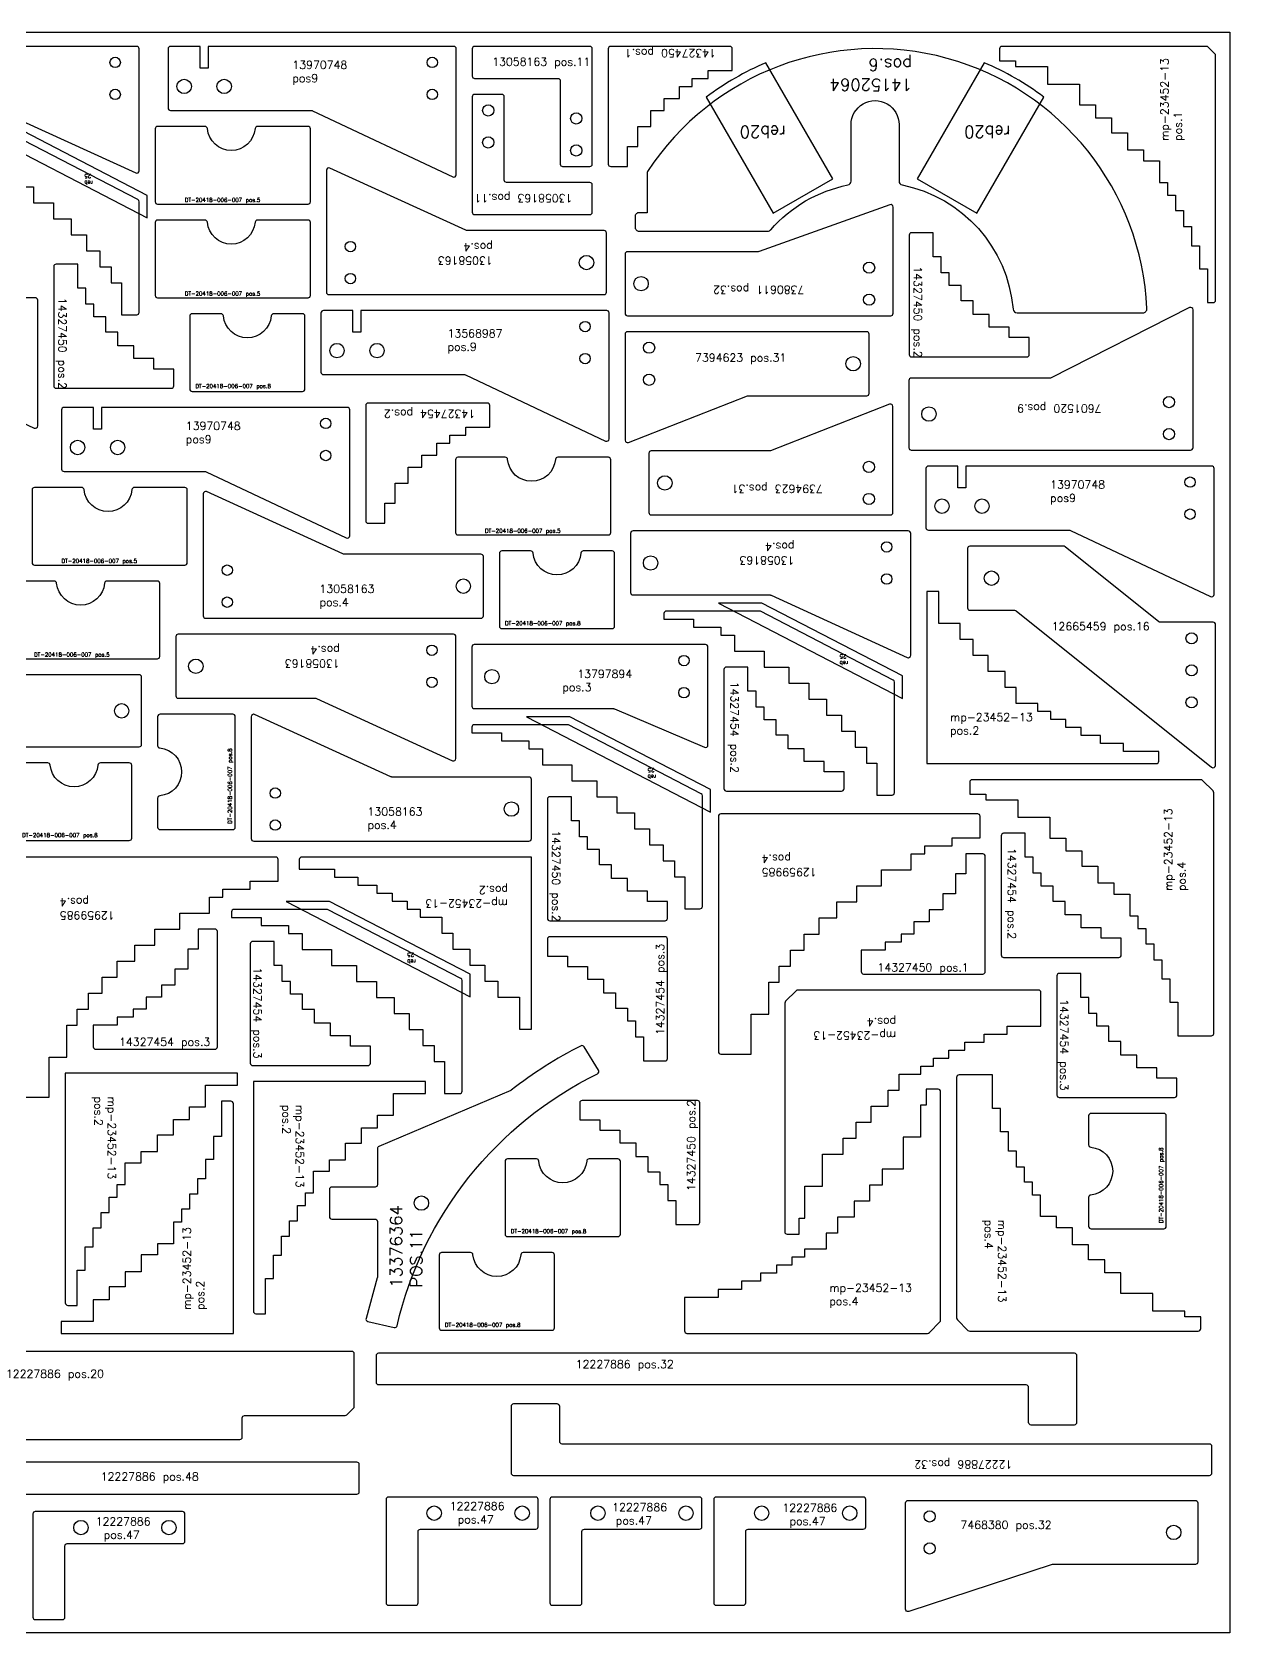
# Model space of a CAD drawing. Header units: millimetres. Extents: x 5250 to 7750, y -140 to 1860.
# Drawn here: x 6253 to 7750, y -140 to 1860 of the extents above; entities that cross this region are included whole.
import ezdxf

# ---------------------------------------------------------------- set-up
doc = ezdxf.new("R2010")
doc.units = ezdxf.units.MM
for name, color, linetype in [('12227886', 7, 'Continuous'), ('12665459', 7, 'Continuous'), ('13058163', 7, 'Continuous'), ('13376364v01', 7, 'Continuous'), ('13568987v0', 7, 'Continuous'), ('13797894v0', 7, 'Continuous'), ('13970748', 7, 'Continuous'), ('14152064v0', 7, 'Continuous'), ('14327450', 7, 'Continuous'), ('7380611', 7, 'Continuous'), ('7394623', 7, 'Continuous'), ('7601520', 7, 'Continuous'), ('Des.', 7, 'Continuous'), ('mp-23452-13', 7, 'Continuous'), ('Rebaixo', 6, 'Continuous'), ('Texto', 7, 'Continuous')]:
    doc.layers.add(name, color=color, linetype=linetype)
doc.styles.get("Standard").update_dxf_attribs({"font": 'txt.shx'})

msp = doc.modelspace()

# ---------------------------------------------------------------- linework, layer by layer
msp.add_lwpolyline([(5250, 1860), (7750, 1860), (7750, -140), (5250, -140)], close=True)
at = {"color": 1}
for points in [[(7617, 961), (7617, 971), (7588, 971), (7588, 981), (7564, 981), (7564, 991), (7545, 991), (7545, 1001), (7526, 1001), (7526, 1011), (7510, 1011), (7510, 1021), (7483, 1021), (7483, 1041), (7469, 1041), (7469, 1061), (7448, 1061), (7448, 1081), (7429, 1081), (7429, 1101), (7413, 1101), (7413, 1121), (7386, 1121), (7386, 1161), (7371, 1161), (7371, 946), (7658, 946, 0.414214), (7661, 949), (7661, 961)], [(6631, 814.3), (6631, 804.3), (6660, 804.3), (6660, 794.3), (6684, 794.3), (6684, 784.3), (6703, 784.3), (6703, 774.3), (6722, 774.3), (6722, 764.3), (6738, 764.3), (6738, 754.3), (6765, 754.3), (6765, 734.3), (6779, 734.3), (6779, 714.3), (6800, 714.3), (6800, 694.3), (6819, 694.3), (6819, 674.3), (6835, 674.3), (6835, 654.3), (6862, 654.3), (6862, 614.3), (6877, 614.3), (6877, 829.3), (6590, 829.3, 0.414214), (6587, 826.3), (6587, 814.3)], [(6309.6, 313.3), (6319.6, 313.3), (6319.6, 342.3), (6329.6, 342.3), (6329.6, 366.3), (6339.6, 366.3), (6339.6, 385.3), (6349.6, 385.3), (6349.6, 404.3), (6359.6, 404.3), (6359.6, 420.3), (6369.6, 420.3), (6369.6, 447.3), (6389.6, 447.3), (6389.6, 461.3), (6409.6, 461.3), (6409.6, 482.3), (6429.6, 482.3), (6429.6, 501.3), (6449.6, 501.3), (6449.6, 517.3), (6469.6, 517.3), (6469.6, 544.3), (6509.6, 544.3), (6509.6, 559.3), (6294.6, 559.3), (6294.6, 272.3, 0.414214), (6297.6, 269.3), (6309.6, 269.3)], [(6544.6, 302.9), (6554.6, 302.9), (6554.6, 331.9), (6564.6, 331.9), (6564.6, 355.9), (6574.6, 355.9), (6574.6, 374.9), (6584.6, 374.9), (6584.6, 393.9), (6594.6, 393.9), (6594.6, 409.9), (6604.6, 409.9), (6604.6, 436.9), (6624.6, 436.9), (6624.6, 450.9), (6644.6, 450.9), (6644.6, 471.9), (6664.6, 471.9), (6664.6, 490.9), (6684.6, 490.9), (6684.6, 506.9), (6704.6, 506.9), (6704.6, 533.9), (6744.6, 533.9), (6744.6, 548.9), (6529.6, 548.9), (6529.6, 261.9, 0.414214), (6532.6, 258.9), (6544.6, 258.9)], [(6489.6, 480.3), (6479.6, 480.3), (6479.6, 451.3), (6469.6, 451.3), (6469.6, 427.3), (6459.6, 427.3), (6459.6, 408.3), (6449.6, 408.3), (6449.6, 389.3), (6439.6, 389.3), (6439.6, 373.3), (6429.6, 373.3), (6429.6, 346.3), (6409.6, 346.3), (6409.6, 332.3), (6389.6, 332.3), (6389.6, 311.3), (6369.6, 311.3), (6369.6, 292.3), (6349.6, 292.3), (6349.6, 276.3), (6329.6, 276.3), (6329.6, 249.3), (6289.6, 249.3), (6289.6, 234.3), (6504.6, 234.3), (6504.6, 521.3, 0.414214), (6501.6, 524.3), (6489.6, 524.3)], [(7709.7, 22.6), (7709.7, -51.4, -0.414214), (7706.7, -54.4), (7527.7, -54.4), (7348.6, -113.1, -0.510365), (7344.7, -110.2), (7344.7, 22.6, -0.414214), (7347.7, 25.6), (7706.7, 25.6, -0.414214)]]:
    msp.add_lwpolyline(points, format="xyb", close=True, dxfattribs=at)
for centre, radius in [((7374.7, 5.6), 7), ((7679.7, -14.4), 9), ((7374.7, -34.4), 7)]:
    msp.add_circle(centre, radius, dxfattribs=at)
at = {"layer": '12227886', "color": 1, "linetype": 'Continuous', "lineweight": 25}
for points in [[(5973.2, 131.3), (6170.5, 101.7, 0.03724), (6170.9, 101.7), (6512.7, 101.7, 0.414214), (6515.7, 104.7), (6515.7, 128.7, -0.414214), (6518.7, 131.7), (6644.4, 131.7, 0.198912), (6646.6, 132.6), (6654.8, 140.8, 0.198912), (6655.7, 142.9), (6655.7, 208.7, 0.414214), (6652.7, 211.7), (5973.7, 211.7, 0.414214), (5970.7, 208.7), (5970.7, 134.3, 0.371247)], [(7555.4, 119.8), (7501.4, 119.8, -0.414214), (7498.4, 122.8), (7498.4, 166.8, 0.414214), (7495.4, 169.8), (6686.4, 169.8, -0.414214), (6683.4, 172.8), (6683.4, 206.8, -0.414214), (6686.4, 209.8), (7555.4, 209.8, -0.414214), (7558.4, 206.8), (7558.4, 122.8, -0.414214)], [(6855, 146.5), (6909, 146.5, -0.414214), (6912, 143.5), (6912, 99.5, 0.414214), (6915, 96.5), (7724, 96.5, -0.414214), (7727, 93.5), (7727, 59.5, -0.414214), (7724, 56.5), (6855, 56.5, -0.414214), (6852, 59.5), (6852, 143.5, -0.414214)], [(6195.9, -79), (6229.9, -79, 0.414214), (6232.9, -76), (6232.9, 30.4, -0.414214), (6235.9, 33.4), (6658.9, 33.4, 0.414214), (6661.9, 36.4), (6661.9, 70.4, 0.414214), (6658.9, 73.4), (6195.9, 73.4, 0.414214), (6192.9, 70.4), (6192.9, -76, 0.414214)], [(6698.5, -105.3), (6732.5, -105.3, 0.414214), (6735.5, -102.3), (6735.5, -13.3, -0.414214), (6738.5, -10.3), (6882.5, -10.3, 0.414214), (6885.5, -7.3), (6885.5, 26.7, 0.414214), (6882.5, 29.7), (6698.5, 29.7, 0.414214), (6695.5, 26.7), (6695.5, -102.3, 0.414214)], [(6903.2, -105.3), (6937.2, -105.3, 0.414214), (6940.2, -102.3), (6940.2, -13.3, -0.414214), (6943.2, -10.3), (7087.2, -10.3, 0.414214), (7090.2, -7.3), (7090.2, 26.7, 0.414214), (7087.2, 29.7), (6903.2, 29.7, 0.414214), (6900.2, 26.7), (6900.2, -102.3, 0.414214)], [(7107.8, -105.3), (7141.8, -105.3, 0.414214), (7144.8, -102.3), (7144.8, -13.3, -0.414214), (7147.8, -10.3), (7291.8, -10.3, 0.414214), (7294.8, -7.3), (7294.8, 26.7, 0.414214), (7291.8, 29.7), (7107.8, 29.7, 0.414214), (7104.8, 26.7), (7104.8, -102.3, 0.414214)], [(6257.1, -123.3), (6291.1, -123.3, 0.414214), (6294.1, -120.3), (6294.1, -31.3, -0.414214), (6297.1, -28.3), (6441.1, -28.3, 0.414214), (6444.1, -25.3), (6444.1, 8.7, 0.414214), (6441.1, 11.7), (6257.1, 11.7, 0.414214), (6254.1, 8.7), (6254.1, -120.3, 0.414214)]]:
    msp.add_lwpolyline(points, format="xyb", close=True, dxfattribs=at)
for centre in [(6314.1, -8.3), (6424.1, -8.3), (6755.5, 9.7), (6865.5, 9.7), (6960.2, 9.7), (7070.2, 9.7), (7164.8, 9.7), (7274.8, 9.7)]:
    msp.add_circle(centre, 9, dxfattribs=at)
at = {"layer": '12665459', "color": 1}
msp.add_lwpolyline([(7425, 1217.7, 0.414214), (7422, 1214.7), (7422, 1140.7, 0.414214), (7425, 1137.7), (7480.9, 1137.7, -0.170304), (7482.8, 1137), (7727.1, 941.6, 0.62888), (7732, 943.9), (7732, 1119.7, 0.414214), (7729, 1122.7), (7663.1, 1122.7, -0.170304), (7661.2, 1123.3), (7544.1, 1217, 0.170304), (7542.2, 1217.7)], format="xyb", close=True, dxfattribs=at)
for centre, radius in [((7452, 1177.7), 9), ((7702, 1102.6), 7), ((7702, 1062.6), 7), ((7702, 1022.6), 7)]:
    msp.add_circle(centre, radius, dxfattribs=at)
at = {"layer": '13058163', "color": 1}
for points in [[(6036.9, 1765, 0.414214), (6039.9, 1762), (6211.3, 1762, -0.107607), (6212.5, 1761.7), (6382.7, 1683.9, 0.546164), (6386.9, 1686.7), (6386.9, 1839, 0.414214), (6383.9, 1842), (6039.9, 1842, 0.414214), (6036.9, 1839)], [(6803.1, 1839), (6803.1, 1805, 0.414214), (6806.1, 1802), (6910.1, 1802, -0.414214), (6913.1, 1799), (6913.1, 1695, 0.414214), (6916.1, 1692), (6950.1, 1692, 0.414214), (6953.1, 1695), (6953.1, 1839, 0.414214), (6950.1, 1842), (6806.1, 1842, 0.414214)], [(6953.1, 1635), (6953.1, 1669, 0.414214), (6950.1, 1672), (6846.1, 1672, -0.414214), (6843.1, 1675), (6843.1, 1779, 0.414214), (6840.1, 1782), (6806.1, 1782, 0.414214), (6803.1, 1779), (6803.1, 1635, 0.414214), (6806.1, 1632), (6950.1, 1632, 0.414214)], [(6970.9, 1609, 0.414214), (6967.9, 1612), (6796.6, 1612, -0.107607), (6795.3, 1612.3), (6625.2, 1690.1, 0.546164), (6620.9, 1687.3), (6620.9, 1535, 0.414214), (6623.9, 1532), (6967.9, 1532, 0.414214), (6970.9, 1535)], [(6817, 1204.7, 0.414214), (6814, 1207.7), (6642.7, 1207.7, -0.107607), (6641.4, 1208), (6471.2, 1285.8, 0.546164), (6467, 1283), (6467, 1130.7, 0.414214), (6470, 1127.7), (6814, 1127.7, 0.414214), (6817, 1130.7)], [(7001, 1159.7, 0.414214), (7004, 1156.7), (7175.3, 1156.7, -0.107607), (7176.6, 1156.4), (7346.8, 1078.6, 0.546164), (7351, 1081.4), (7351, 1233.7, 0.414214), (7348, 1236.7), (7004, 1236.7, 0.414214), (7001, 1233.7)], [(6432.7, 1030.7, 0.414214), (6435.7, 1027.7), (6607.1, 1027.7, -0.107607), (6608.3, 1027.4), (6778.5, 949.6, 0.546164), (6782.7, 952.4), (6782.7, 1104.7, 0.414214), (6779.7, 1107.7), (6435.7, 1107.7, 0.414214), (6432.7, 1104.7)], [(6877, 926.3, 0.414214), (6874, 929.3), (6702.7, 929.3, -0.107607), (6701.4, 929.6), (6531.2, 1007.4, 0.546164), (6527, 1004.7), (6527, 852.3, 0.414214), (6530, 849.3), (6874, 849.3, 0.414214), (6877, 852.3)]]:
    msp.add_lwpolyline(points, format="xyb", close=True, dxfattribs=at)
for centre, radius in [((6356.9, 1822), 6.5), ((6356.9, 1782), 6.5), ((6823.1, 1762), 7), ((6933.1, 1752), 7), ((6823.1, 1722), 7), ((6933.1, 1712), 7), ((6650.9, 1592), 6.5), ((6945.9, 1572), 9), ((6650.9, 1552), 6.5), ((7321, 1216.7), 6.5), ((7026, 1196.7), 9), ((6497, 1187.7), 6.5), ((7321, 1176.7), 6.5), ((6792, 1167.7), 9), ((6497, 1147.7), 6.5), ((6752.7, 1087.7), 6.5), ((6457.7, 1067.7), 9), ((6752.7, 1047.7), 6.5), ((6557, 909.3), 6.5), ((6852, 889.3), 9), ((6557, 869.3), 6.5)]:
    msp.add_circle(centre, radius, dxfattribs=at)
at = {"layer": '13376364v01', "color": 1}
msp.add_lwpolyline([(6627.6, 377), (6681.6, 377, -0.414214), (6684.6, 374), (6684.6, 304.4, -0.067841), (6684.5, 303.6), (6670.4, 253, 0.427204), (6672.6, 249.3), (6705.6, 241.7, 0.413377), (6709.2, 243.9, -0.224886), (6959.6, 558.6, 0.440729), (6960.9, 562.9), (6943, 592.3, 0.389935), (6939.1, 593.4, 0.050716), (6851.9, 538.2, -0.065866), (6851.2, 537.8), (6686.4, 467.8, 0.30081), (6684.6, 465), (6684.6, 420, -0.414214), (6681.6, 417), (6627.6, 417, 0.414214), (6624.6, 414), (6624.6, 380, 0.414214)], format="xyb", close=True, dxfattribs=at)
msp.add_circle((6739.6, 397), 9, dxfattribs=at)
at = {"layer": '13568987v0', "color": 1}
for points in [[(6260.1, 1525.1, 0.414214), (6257.1, 1528.1), (5950.1, 1528.1), (5950.1, 1501.1), (5940.1, 1501.1), (5940.1, 1528.1), (5903.1, 1528.1, 0.414214), (5900.1, 1525.1), (5900.1, 1451.1, 0.414214), (5903.1, 1448.1), (6079.4, 1448.1, -0.110744), (6080.7, 1447.8), (6255.8, 1365.2, 0.550196), (6260.1, 1367.9)], [(6974.1, 1509, 0.414214), (6971.1, 1512), (6664.1, 1512), (6664.1, 1485), (6654.1, 1485), (6654.1, 1512), (6617.1, 1512, 0.414214), (6614.1, 1509), (6614.1, 1435, 0.414214), (6617.1, 1432), (6793.4, 1432, -0.110744), (6794.7, 1431.7), (6969.8, 1349, 0.550196), (6974.1, 1351.7)]]:
    msp.add_lwpolyline(points, format="xyb", close=True, dxfattribs=at)
for centre, radius in [((6944.1, 1492), 6.5), ((6634.1, 1462), 9), ((6684.1, 1462), 9), ((6944.1, 1452), 6.5)]:
    msp.add_circle(centre, radius, dxfattribs=at)
at = {"layer": '13797894v0', "color": 1}
msp.add_lwpolyline([(6802.7, 1017.7, 0.414214), (6805.7, 1014.7), (6979.6, 1014.7, -0.100921), (6980.8, 1014.5), (7093.5, 966.5, 0.537608), (7097.7, 969.2), (7097.7, 1091.7, 0.414214), (7094.7, 1094.7), (6805.7, 1094.7, 0.414214), (6802.7, 1091.7)], format="xyb", close=True, dxfattribs=at)
for centre, radius in [((7067.7, 1074.7), 6.5), ((6827.7, 1054.7), 9), ((7067.7, 1034.7), 6.5)]:
    msp.add_circle(centre, radius, dxfattribs=at)
at = {"layer": '13970748', "color": 1}
for points in [[(6783.1, 1839, 0.414214), (6780.1, 1842), (6473.1, 1842), (6473.1, 1815), (6463.1, 1815), (6463.1, 1842), (6426.1, 1842, 0.414214), (6423.1, 1839), (6423.1, 1765, 0.414214), (6426.1, 1762), (6602.4, 1762, -0.110744), (6603.7, 1761.7), (6778.8, 1679, 0.550196), (6783.1, 1681.7)], [(6650, 1388, 0.414214), (6647, 1391), (6340, 1391), (6340, 1364), (6330, 1364), (6330, 1391), (6293, 1391, 0.414214), (6290, 1388), (6290, 1314, 0.414214), (6293, 1311), (6469.3, 1311, -0.110744), (6470.6, 1310.7), (6645.7, 1228, 0.550196), (6650, 1230.7)], [(7730.1, 1314.7, 0.414214), (7727.1, 1317.7), (7420.1, 1317.7), (7420.1, 1290.7), (7410.1, 1290.7), (7410.1, 1317.7), (7373.1, 1317.7, 0.414214), (7370.1, 1314.7), (7370.1, 1240.7, 0.414214), (7373.1, 1237.7), (7549.4, 1237.7, -0.110744), (7550.7, 1237.4), (7725.8, 1154.7, 0.550196), (7730.1, 1157.4)]]:
    msp.add_lwpolyline(points, format="xyb", close=True, dxfattribs=at)
for centre, radius in [((6753.1, 1822), 6.5), ((6443.1, 1792), 9), ((6493.1, 1792), 9), ((6753.1, 1782), 6.5), ((6620, 1371), 6.5), ((6310, 1341), 9), ((6360, 1341), 9), ((6620, 1331), 6.5), ((7700.1, 1297.7), 6.5), ((7390.1, 1267.7), 9), ((7440.1, 1267.7), 9), ((7700.1, 1257.7), 6.5)]:
    msp.add_circle(centre, radius, dxfattribs=at)
at = {"layer": '14152064v0', "color": 6}
msp.add_lwpolyline([(7646.2, 1514.5, 0.727443), (7022.3, 1685.9, 0.146324), (7021.5, 1683.2), (7021.5, 1634.3), (7011.5, 1634.3, 0.414214), (7006.5, 1629.3), (7006.5, 1616.3, 0.414214), (7011.5, 1611.3), (7172.4, 1611.3, 0.216689), (7176.1, 1613, -0.165394), (7272.5, 1668.9, 0.357363), (7276.5, 1673.8), (7276.5, 1744.3, -1.000005), (7336.5, 1744.3), (7336.5, 1673.8, 0.357363), (7340.5, 1668.9, -0.333752), (7478.9, 1513.8, 0.389713), (7483.9, 1509.3), (7641.2, 1509.3, 0.427394)], format="xyb", close=True, dxfattribs=at)
at = {"layer": '14327450', "color": 1}
for points in [[(7128.1, 1839, 0.414214), (7125.1, 1842), (6976.1, 1842, 0.414214), (6973.1, 1839), (6973.1, 1695, 0.414214), (6976.1, 1692), (6997.1, 1692), (6997.1, 1717), (7010.1, 1717), (7010.1, 1742), (7026.1, 1742), (7026.1, 1762), (7043.1, 1762), (7043.1, 1777), (7062.1, 1777), (7062.1, 1792), (7078.1, 1792), (7078.1, 1802), (7098.1, 1802), (7098.1, 1812), (7128.1, 1812)], [(7349.1, 1457.2, 0.414214), (7352.1, 1454.2), (7496.1, 1454.2, 0.414214), (7499.1, 1457.2), (7499.1, 1478.2), (7474.1, 1478.2), (7474.1, 1491.2), (7449.1, 1491.2), (7449.1, 1507.2), (7429.1, 1507.2), (7429.1, 1524.2), (7414.1, 1524.2), (7414.1, 1543.2), (7399.1, 1543.2), (7399.1, 1559.2), (7389.1, 1559.2), (7389.1, 1579.2), (7379.1, 1579.2), (7379.1, 1609.2), (7352.1, 1609.2, 0.414214), (7349.1, 1606.2)], [(6280.1, 1418, 0.414214), (6283.1, 1415), (6427.1, 1415, 0.414214), (6430.1, 1418), (6430.1, 1439), (6405.1, 1439), (6405.1, 1452), (6380.1, 1452), (6380.1, 1468), (6360.1, 1468), (6360.1, 1485), (6345.1, 1485), (6345.1, 1504), (6330.1, 1504), (6330.1, 1520), (6320.1, 1520), (6320.1, 1540), (6310.1, 1540), (6310.1, 1570), (6283.1, 1570, 0.414214), (6280.1, 1567)], [(6897, 752.7, 0.414214), (6900, 749.7), (7044, 749.7, 0.414214), (7047, 752.7), (7047, 773.7), (7022, 773.7), (7022, 786.7), (6997, 786.7), (6997, 802.7), (6977, 802.7), (6977, 819.7), (6962, 819.7), (6962, 838.7), (6947, 838.7), (6947, 854.7), (6937, 854.7), (6937, 874.7), (6927, 874.7), (6927, 904.7), (6900, 904.7, 0.414214), (6897, 901.7)], [(7289.1, 686.2, 0.414214), (7292.1, 683.2), (7441.1, 683.2, 0.414214), (7444.1, 686.2), (7444.1, 830.2, 0.414214), (7441.1, 833.2), (7420.1, 833.2), (7420.1, 808.2), (7407.1, 808.2), (7407.1, 783.2), (7391.1, 783.2), (7391.1, 763.2), (7374.1, 763.2), (7374.1, 748.2), (7355.1, 748.2), (7355.1, 733.2), (7339.1, 733.2), (7339.1, 723.2), (7319.1, 723.2), (7319.1, 713.2), (7289.1, 713.2)], [(7087.5, 522.2, 0.414214), (7084.5, 525.2), (6940.5, 525.2, 0.414214), (6937.5, 522.2), (6937.5, 501.2), (6962.5, 501.2), (6962.5, 488.2), (6987.5, 488.2), (6987.5, 472.2), (7007.5, 472.2), (7007.5, 455.2), (7022.5, 455.2), (7022.5, 436.2), (7037.5, 436.2), (7037.5, 420.2), (7047.5, 420.2), (7047.5, 400.2), (7057.5, 400.2), (7057.5, 370.2), (7084.5, 370.2, 0.414214), (7087.5, 373.2)]]:
    msp.add_lwpolyline(points, format="xyb", close=True, dxfattribs=at)
at = {"layer": '7380611', "color": 1}
msp.add_lwpolyline([(6994.1, 1508.6, 0.414214), (6997.1, 1505.6), (7326.1, 1505.6, 0.414214), (7329.1, 1508.6), (7329.1, 1641.4, 0.518649), (7325.1, 1644.2), (7161.6, 1585.8, -0.085967), (7160.6, 1585.6), (6997.1, 1585.6, 0.414214), (6994.1, 1582.6)], format="xyb", close=True, dxfattribs=at)
for centre, radius in [((7299.1, 1565.6), 7), ((7014.1, 1545.6), 9), ((7299.1, 1525.6), 7)]:
    msp.add_circle(centre, radius, dxfattribs=at)
at = {"layer": '7394623', "color": 1}
for points in [[(7296.1, 1485.6), (6997.1, 1485.6, 0.414214), (6994.1, 1482.6), (6994.1, 1350, 0.528428), (6998.2, 1347.2), (7147.1, 1405.6), (7296.1, 1405.6, 0.414214), (7299.1, 1408.6), (7299.1, 1482.6, 0.414214)], [(7026.8, 1256.7), (7325.8, 1256.7, 0.414214), (7328.8, 1259.7), (7328.8, 1392.3, 0.528428), (7324.7, 1395.1), (7175.8, 1336.7), (7026.8, 1336.7, 0.414214), (7023.8, 1333.7), (7023.8, 1259.7, 0.414214)]]:
    msp.add_lwpolyline(points, format="xyb", close=True, dxfattribs=at)
for centre, radius in [((7024.1, 1465.6), 7), ((7279.1, 1445.6), 9), ((7024.1, 1425.6), 7), ((7298.8, 1316.7), 7), ((7043.8, 1296.7), 9), ((7298.8, 1276.7), 7)]:
    msp.add_circle(centre, radius, dxfattribs=at)
at = {"layer": '7601520', "color": 1}
for points in [[(7703.8, 1513, 0.544092), (7699.5, 1515.8), (7525.8, 1427.7), (7351.8, 1427.7, 0.414214), (7348.8, 1424.7), (7348.8, 1340.7, 0.414214), (7351.8, 1337.7), (7700.8, 1337.7, 0.414214), (7703.8, 1340.7)], [(6035, 881.6, 0.544092), (6039.2, 878.9), (6213, 967), (6387, 967, 0.414214), (6390, 970), (6390, 1054, 0.414214), (6387, 1057), (6038, 1057, 0.414214), (6035, 1054)]]:
    msp.add_lwpolyline(points, format="xyb", close=True, dxfattribs=at)
for centre, radius in [((7673.8, 1397.7), 7), ((7373.8, 1382.7), 9), ((7673.8, 1357.7), 7), ((6365, 1012), 9)]:
    msp.add_circle(centre, radius, dxfattribs=at)
at = {"layer": 'Des.', "color": 1}
for points in [[(6534.8, 1742, 0.387795), (6531.8, 1739.3, -0.912871), (6472.1, 1739.3, 0.387795), (6469.1, 1742), (6409.9, 1742, 0.414214), (6406.9, 1739), (6406.9, 1648, 0.414214), (6409.9, 1645), (6597.9, 1645, 0.414214), (6600.9, 1648), (6600.9, 1739, 0.414214), (6597.9, 1742)], [(6534.8, 1625, 0.387795), (6531.8, 1622.3, -0.912871), (6472.1, 1622.3, 0.387795), (6469.1, 1625), (6409.9, 1625, 0.414214), (6406.9, 1622), (6406.9, 1531, 0.414214), (6409.9, 1528), (6597.9, 1528, 0.414214), (6600.9, 1531), (6600.9, 1622, 0.414214), (6597.9, 1625)], [(6594.1, 1505, 0.414214), (6591.1, 1508), (6555, 1508, 0.387795), (6552, 1505.3, -0.912871), (6492.2, 1505.3, 0.387795), (6489.2, 1508), (6453.1, 1508, 0.414214), (6450.1, 1505), (6450.1, 1414, 0.414214), (6453.1, 1411), (6591.1, 1411, 0.414214), (6594.1, 1414)], [(6825, 1393.4, 0.414214), (6822, 1396.4), (6673, 1396.4, 0.414214), (6670, 1393.4), (6670, 1249.4, 0.414214), (6673, 1246.4), (6694, 1246.4), (6694, 1271.4), (6707, 1271.4), (6707, 1296.4), (6723, 1296.4), (6723, 1316.4), (6740, 1316.4), (6740, 1331.4), (6759, 1331.4), (6759, 1346.4), (6775, 1346.4), (6775, 1356.4), (6795, 1356.4), (6795, 1366.4), (6825, 1366.4)], [(6910.1, 1328.7, 0.387795), (6907.1, 1326, -0.912871), (6847.3, 1326, 0.387795), (6844.3, 1328.7), (6785.2, 1328.7, 0.414214), (6782.2, 1325.7), (6782.2, 1234.7, 0.414214), (6785.2, 1231.7), (6973.2, 1231.7, 0.414214), (6976.2, 1234.7), (6976.2, 1325.7, 0.414214), (6973.2, 1328.7)], [(6380.9, 1291, 0.387795), (6377.9, 1288.3, -0.912871), (6318.1, 1288.3, 0.387795), (6315.1, 1291), (6256, 1291, 0.414214), (6253, 1288), (6253, 1197, 0.414214), (6256, 1194), (6444, 1194, 0.414214), (6447, 1197), (6447, 1288, 0.414214), (6444, 1291)], [(6981, 1208.7, 0.414214), (6978, 1211.7), (6941.9, 1211.7, 0.387795), (6938.9, 1209, -0.912871), (6879.1, 1209, 0.387795), (6876.1, 1211.7), (6840, 1211.7, 0.414214), (6837, 1208.7), (6837, 1117.7, 0.414214), (6840, 1114.7), (6978, 1114.7, 0.414214), (6981, 1117.7)], [(6346.6, 1174, 0.387795), (6343.6, 1171.3, -0.912871), (6283.8, 1171.3, 0.387795), (6280.8, 1174), (6221.7, 1174, 0.414214), (6218.7, 1171), (6218.7, 1080, 0.414214), (6221.7, 1077), (6409.7, 1077, 0.414214), (6412.7, 1080), (6412.7, 1171, 0.414214), (6409.7, 1174)], [(7120.7, 1066.7, 0.414214), (7117.7, 1063.7), (7117.7, 914.7, 0.414214), (7120.7, 911.7), (7264.7, 911.7, 0.414214), (7267.7, 914.7), (7267.7, 935.7), (7242.7, 935.7), (7242.7, 948.7), (7217.7, 948.7), (7217.7, 964.7), (7197.7, 964.7), (7197.7, 981.7), (7182.7, 981.7), (7182.7, 1000.7), (7167.7, 1000.7), (7167.7, 1016.7), (7157.7, 1016.7), (7157.7, 1036.7), (7147.7, 1036.7), (7147.7, 1066.7)], [(6413, 1007.7, 0.414214), (6410, 1004.7), (6410, 968.6, 0.387795), (6412.7, 965.6, -0.912871), (6412.7, 905.8, 0.387795), (6410, 902.8), (6410, 866.7, 0.414214), (6413, 863.7), (6504, 863.7, 0.414214), (6507, 866.7), (6507, 1004.7, 0.414214), (6504, 1007.7)], [(6377.6, 944, 0.414214), (6374.6, 947), (6338.4, 947, 0.387795), (6335.4, 944.3, -0.912871), (6275.7, 944.3, 0.387795), (6272.7, 947), (6236.6, 947, 0.414214), (6233.6, 944), (6233.6, 853, 0.414214), (6236.6, 850), (6374.6, 850, 0.414214), (6377.6, 853)], [(7437.7, 853.2), (7437.7, 880.2, 0.414214), (7434.7, 883.2), (7113.7, 883.2, 0.414214), (7110.7, 880.2), (7110.7, 586.2, 0.414214), (7113.7, 583.2), (7151.7, 583.2), (7151.7, 633.2), (7173.7, 633.2), (7173.7, 673.2), (7186.7, 673.2), (7186.7, 693.2), (7200.7, 693.2), (7200.7, 713.2), (7217.7, 713.2), (7217.7, 733.2), (7236.7, 733.2), (7236.7, 753.2), (7258.7, 753.2), (7258.7, 773.2), (7283.7, 773.2), (7283.7, 793.2), (7314.7, 793.2), (7314.7, 813.2), (7351.7, 813.2), (7351.7, 833.2), (7368.7, 833.2), (7368.7, 843.2), (7402.7, 843.2), (7402.7, 853.2)], [(7467.1, 859, 0.414214), (7464.1, 856), (7464.1, 707, 0.414214), (7467.1, 704), (7611.1, 704, 0.414214), (7614.1, 707), (7614.1, 728), (7589.1, 728), (7589.1, 741), (7564.1, 741), (7564.1, 757), (7544.1, 757), (7544.1, 774), (7529.1, 774), (7529.1, 793), (7514.1, 793), (7514.1, 809), (7504.1, 809), (7504.1, 829), (7494.1, 829), (7494.1, 859)], [(6329.6, 592.3, 0.414214), (6332.6, 589.3), (6481.6, 589.3, 0.414214), (6484.6, 592.3), (6484.6, 736.3, 0.414214), (6481.6, 739.3), (6460.6, 739.3), (6460.6, 714.3), (6447.6, 714.3), (6447.6, 689.3), (6431.6, 689.3), (6431.6, 669.3), (6414.6, 669.3), (6414.6, 654.3), (6395.6, 654.3), (6395.6, 639.3), (6379.6, 639.3), (6379.6, 629.3), (6359.6, 629.3), (6359.6, 619.3), (6329.6, 619.3)], [(6528.8, 723.9, 0.414214), (6525.8, 720.9), (6525.8, 571.9, 0.414214), (6528.8, 568.9), (6672.8, 568.9, 0.414214), (6675.8, 571.9), (6675.8, 592.9), (6650.8, 592.9), (6650.8, 605.9), (6625.8, 605.9), (6625.8, 621.9), (6605.8, 621.9), (6605.8, 638.9), (6590.8, 638.9), (6590.8, 657.9), (6575.8, 657.9), (6575.8, 673.9), (6565.8, 673.9), (6565.8, 693.9), (6555.8, 693.9), (6555.8, 723.9)], [(7044, 574.7, 0.414214), (7047, 577.7), (7047, 726.7, 0.414214), (7044, 729.7), (6900, 729.7, 0.414214), (6897, 726.7), (6897, 705.7), (6922, 705.7), (6922, 692.7), (6947, 692.7), (6947, 676.7), (6967, 676.7), (6967, 659.7), (6982, 659.7), (6982, 640.7), (6997, 640.7), (6997, 624.7), (7007, 624.7), (7007, 604.7), (7017, 604.7), (7017, 574.7)], [(7536.7, 684, 0.414214), (7533.7, 681), (7533.7, 532, 0.414214), (7536.7, 529), (7680.7, 529, 0.414214), (7683.7, 532), (7683.7, 553), (7658.7, 553), (7658.7, 566), (7633.7, 566), (7633.7, 582), (7613.7, 582), (7613.7, 599), (7598.7, 599), (7598.7, 618), (7583.7, 618), (7583.7, 634), (7573.7, 634), (7573.7, 654), (7563.7, 654), (7563.7, 684)], [(7576.4, 509, 0.414214), (7573.4, 506), (7573.4, 469.9, 0.387795), (7576.1, 466.9, -0.912871), (7576.1, 407.1, 0.387795), (7573.4, 404.1), (7573.4, 368, 0.414214), (7576.4, 365), (7667.4, 365, 0.414214), (7670.4, 368), (7670.4, 506, 0.414214), (7667.4, 509)], [(6988.2, 449.2, 0.414214), (6985.2, 452.2), (6949.1, 452.2, 0.387795), (6946.1, 449.5, -0.912871), (6886.3, 449.5, 0.387795), (6883.4, 452.2), (6847.2, 452.2, 0.414214), (6844.2, 449.2), (6844.2, 358.2, 0.414214), (6847.2, 355.2), (6985.2, 355.2, 0.414214), (6988.2, 358.2)], [(6905.9, 332.2, 0.414214), (6902.9, 335.2), (6866.8, 335.2, 0.387795), (6863.8, 332.5, -0.912871), (6804, 332.5, 0.387795), (6801, 335.2), (6764.9, 335.2, 0.414214), (6761.9, 332.2), (6761.9, 241.2, 0.414214), (6764.9, 238.2), (6902.9, 238.2, 0.414214), (6905.9, 241.2)]]:
    msp.add_lwpolyline(points, format="xyb", close=True, dxfattribs=at)
at = {"layer": 'Des.', "color": 5}
msp.add_lwpolyline([(6223.9, 1666.8), (6254.9, 1666.8), (6254.9, 1646.8), (6279.9, 1646.8), (6279.9, 1626.8), (6301.9, 1626.8), (6301.9, 1606.8), (6320.9, 1606.8), (6320.9, 1586.8), (6337.9, 1586.8), (6337.9, 1566.8), (6351.9, 1566.8), (6351.9, 1546.8), (6364.9, 1546.8), (6364.9, 1506.8), (6383.9, 1506.8, 0.414214), (6386.9, 1509.8), (6386.9, 1648, 0.280251), (6385.3, 1650.6), (6219.6, 1736.5, 0.120029)], format="xyb", dxfattribs=at)
for points in [[(7162, 1136.7), (7045.7, 1136.7, 0.414214), (7042.7, 1133.7), (7042.7, 1126.7), (7079.7, 1126.7), (7079.7, 1116.7), (7113.7, 1116.7), (7113.7, 1106.7), (7130.7, 1106.7), (7130.7, 1086.7), (7167.7, 1086.7), (7167.7, 1066.7), (7198.7, 1066.7), (7198.7, 1046.7), (7223.7, 1046.7), (7223.7, 1026.7), (7245.7, 1026.7), (7245.7, 1006.7), (7264.7, 1006.7), (7264.7, 986.7), (7281.7, 986.7), (7281.7, 966.7), (7295.7, 966.7), (7295.7, 946.7), (7308.7, 946.7), (7308.7, 906.7), (7327.7, 906.7, 0.414214), (7330.7, 909.7), (7330.7, 1047.9, 0.280251), (7329.1, 1050.5), (7163.4, 1136.4, 0.120029)], [(6922, 994.7), (6805.7, 994.7, 0.414214), (6802.7, 991.7), (6802.7, 984.7), (6839.7, 984.7), (6839.7, 974.7), (6873.7, 974.7), (6873.7, 964.7), (6890.7, 964.7), (6890.7, 944.7), (6927.7, 944.7), (6927.7, 924.7), (6958.7, 924.7), (6958.7, 904.7), (6983.7, 904.7), (6983.7, 884.7), (7005.7, 884.7), (7005.7, 864.7), (7024.7, 864.7), (7024.7, 844.7), (7041.7, 844.7), (7041.7, 824.7), (7055.7, 824.7), (7055.7, 804.7), (7068.7, 804.7), (7068.7, 764.7), (7087.7, 764.7, 0.414214), (7090.7, 767.7), (7090.7, 905.9, 0.280251), (7089.1, 908.5), (6923.4, 994.4, 0.120029)], [(6621.7, 763.9), (6505.4, 763.9, 0.414214), (6502.4, 760.9), (6502.4, 753.9), (6539.4, 753.9), (6539.4, 743.9), (6573.4, 743.9), (6573.4, 733.9), (6590.4, 733.9), (6590.4, 713.9), (6627.4, 713.9), (6627.4, 693.9), (6658.4, 693.9), (6658.4, 673.9), (6683.4, 673.9), (6683.4, 653.9), (6705.4, 653.9), (6705.4, 633.9), (6724.4, 633.9), (6724.4, 613.9), (6741.4, 613.9), (6741.4, 593.9), (6755.4, 593.9), (6755.4, 573.9), (6768.4, 573.9), (6768.4, 533.9), (6787.4, 533.9, 0.414214), (6790.4, 536.9), (6790.4, 675.1, 0.280251), (6788.8, 677.7), (6623, 763.5, 0.120029)]]:
    msp.add_lwpolyline(points, format="xyb", close=True, dxfattribs=at)
at = {"layer": 'Des.', "color": 1}
msp.add_lwpolyline([(6236.6, 529.3), (6274.6, 529.3), (6274.6, 579.3), (6296.6, 579.3), (6296.6, 619.3), (6309.6, 619.3), (6309.6, 639.3), (6323.6, 639.3), (6323.6, 659.3), (6340.6, 659.3), (6340.6, 679.3), (6359.6, 679.3), (6359.6, 699.3), (6381.6, 699.3), (6381.6, 719.3), (6406.6, 719.3), (6406.6, 739.3), (6437.6, 739.3), (6437.6, 759.3), (6474.6, 759.3), (6474.6, 779.3), (6491.6, 779.3), (6491.6, 789.3), (6525.6, 789.3), (6525.6, 799.3), (6560.6, 799.3), (6560.6, 826.3, 0.414214), (6557.6, 829.3), (6236.6, 829.3, 0.414214)], format="xyb", dxfattribs=at)
at = {"layer": 'mp-23452-13', "color": 1}
for points in [[(7722, 1522), (7729, 1522, 0.414214), (7732, 1525), (7732, 1830.8, 0.198912), (7731.1, 1832.9), (7722.9, 1841.1, 0.198912), (7720.8, 1842), (7465, 1842, 0.414214), (7462, 1839), (7462, 1824), (7482, 1824), (7482, 1817), (7522, 1817), (7522, 1795), (7562, 1795), (7562, 1769), (7582, 1769), (7582, 1753), (7602, 1753), (7602, 1734), (7622, 1734), (7622, 1713), (7642, 1713), (7642, 1699), (7662, 1699), (7662, 1672), (7672, 1672), (7672, 1656), (7682, 1656), (7682, 1637), (7692, 1637), (7692, 1617), (7702, 1617), (7702, 1593), (7712, 1593), (7712, 1564), (7722, 1564)], [(7684.7, 606), (7726.7, 606, 0.414214), (7729.7, 609), (7729.7, 909.7, 0.198912), (7728.8, 911.9), (7715.6, 925.1, 0.198912), (7713.5, 926), (7427.7, 926, 0.414214), (7424.7, 923), (7424.7, 908), (7444.7, 908), (7444.7, 901), (7484.7, 901), (7484.7, 879), (7524.7, 879), (7524.7, 853), (7544.7, 853), (7544.7, 837), (7564.7, 837), (7564.7, 818), (7584.7, 818), (7584.7, 797), (7604.7, 797), (7604.7, 783), (7624.7, 783), (7624.7, 756), (7634.7, 756), (7634.7, 740), (7644.7, 740), (7644.7, 721), (7654.7, 721), (7654.7, 701), (7664.7, 701), (7664.7, 677), (7674.7, 677), (7674.7, 648), (7684.7, 648)], [(7513.7, 618.2), (7513.7, 660.2, 0.414214), (7510.7, 663.2), (7209.9, 663.2, 0.198912), (7207.8, 662.3), (7194.6, 649.1, 0.198912), (7193.7, 647), (7193.7, 361.2, 0.414214), (7196.7, 358.2), (7211.7, 358.2), (7211.7, 378.2), (7218.7, 378.2), (7218.7, 418.2), (7240.7, 418.2), (7240.7, 458.2), (7266.7, 458.2), (7266.7, 478.2), (7282.7, 478.2), (7282.7, 498.2), (7301.7, 498.2), (7301.7, 518.2), (7322.7, 518.2), (7322.7, 538.2), (7336.7, 538.2), (7336.7, 558.2), (7363.7, 558.2), (7363.7, 568.2), (7379.7, 568.2), (7379.7, 578.2), (7398.7, 578.2), (7398.7, 588.2), (7418.7, 588.2), (7418.7, 598.2), (7442.7, 598.2), (7442.7, 608.2), (7471.7, 608.2), (7471.7, 618.2)], [(7453.4, 557.1), (7411.4, 557.1, 0.414214), (7408.4, 554.1), (7408.4, 253.4, 0.198912), (7409.3, 251.3), (7422.5, 238, 0.198912), (7424.7, 237.1), (7710.4, 237.1, 0.414214), (7713.4, 240.1), (7713.4, 255.1), (7693.4, 255.1), (7693.4, 262.1), (7653.4, 262.1), (7653.4, 284.1), (7613.4, 284.1), (7613.4, 310.1), (7593.4, 310.1), (7593.4, 326.1), (7573.4, 326.1), (7573.4, 345.1), (7553.4, 345.1), (7553.4, 366.1), (7533.4, 366.1), (7533.4, 380.1), (7513.4, 380.1), (7513.4, 407.1), (7503.4, 407.1), (7503.4, 423.1), (7493.4, 423.1), (7493.4, 442.1), (7483.4, 442.1), (7483.4, 462.1), (7473.4, 462.1), (7473.4, 486.1), (7463.4, 486.1), (7463.4, 515.1), (7453.4, 515.1)], [(7068.4, 279.3), (7068.4, 237.3, 0.414214), (7071.4, 234.3), (7372.2, 234.3, 0.198912), (7374.3, 235.2), (7387.5, 248.5, 0.198912), (7388.4, 250.6), (7388.4, 536.3, 0.414214), (7385.4, 539.3), (7370.4, 539.3), (7370.4, 519.3), (7363.4, 519.3), (7363.4, 479.3), (7341.4, 479.3), (7341.4, 439.3), (7315.4, 439.3), (7315.4, 419.3), (7299.4, 419.3), (7299.4, 399.3), (7280.4, 399.3), (7280.4, 379.3), (7259.4, 379.3), (7259.4, 359.3), (7245.4, 359.3), (7245.4, 339.3), (7218.4, 339.3), (7218.4, 329.3), (7202.4, 329.3), (7202.4, 319.3), (7183.4, 319.3), (7183.4, 309.3), (7163.4, 309.3), (7163.4, 299.3), (7139.4, 299.3), (7139.4, 289.3), (7110.4, 289.3), (7110.4, 279.3)]]:
    msp.add_lwpolyline(points, format="xyb", close=True, dxfattribs=at)
at = {"layer": 'Rebaixo', "color": 6}
for points in [[(7179.3, 1633.6), (7253.8, 1676.6), (7170.1, 1821.6, 0.061662), (7095.6, 1778.6)], [(7517.4, 1778.6, 0.061662), (7443, 1821.6), (7359.3, 1676.6), (7433.8, 1633.6)]]:
    msp.add_lwpolyline(points, format="xyb", close=True, dxfattribs=at)
at = {"layer": 'Rebaixo', "color": 5}
for points in [[(6396.9, 1627.7), (6396.9, 1655.9), (6221.4, 1746.8), (6167, 1746.8)], [(7340.7, 1027.6), (7340.7, 1055.8), (7165.1, 1146.7), (7110.8, 1146.7)], [(7100.7, 885.6), (7100.7, 913.8), (6925.1, 1004.7), (6870.8, 1004.7)], [(6800.4, 654.8), (6800.4, 683), (6624.8, 773.9), (6570.5, 773.9)]]:
    msp.add_lwpolyline(points, close=True, dxfattribs=at)

# ---------------------------------------------------------------- texts
at = {"color": 1, "insert": (7413.2, 0.1), "char_height": 10, "attachment_point": 1}
msp.add_mtext_dynamic_manual_height_columns('7468380 pos.32', width=172.111, gutter_width=12.5, heights=[0], dxfattribs=at)
at = {"layer": 'Rebaixo', "color": 6, "char_height": 15, "rotation": 180}
for insert, attachment_point in [((7195.2, 1727.6), 1), ((7417.8, 1727.6), 3)]:
    msp.add_mtext_dynamic_manual_height_columns('reb20', width=60.85, gutter_width=12.5, heights=[15.3], dxfattribs=dict(at, insert=insert, attachment_point=attachment_point))
at = {"layer": 'Rebaixo', "color": 5, "char_height": 5, "attachment_point": 3, "rotation": 180}
for insert in [(6318.4, 1669.2), (7262.2, 1069.1), (7022.2, 927.1), (6721.9, 696.2)]:
    msp.add_mtext_dynamic_manual_height_columns('reb 25', width=17.979, gutter_width=12.5, heights=[0], dxfattribs=dict(at, insert=insert))
at = {"layer": 'Texto', "color": 1}
for s, insert, char_height, width, attachment_point, rotation in [('14327450 pos.1', (7107.7, 1828.7), 10, 214.027, 1, 180), ('mp-23452-13 pos.1', (7663.2, 1724), 10, 60.76, 1, 90), ('13058163 pos.11', (6928.3, 1647.3), 10, 135.9, 1, 180), ('13058163 pos.4', (6828.7, 1569.4), 10, 101.867, 1, 180), ('14327450 pos.2', (7364.9, 1567.2), 10, 214.027, 1, 270), ('7380611 pos.32', (7218.1, 1533.1), 10, 126.629, 1, 180), ('14327450 pos.2', (6295.9, 1528), 10, 214.027, 1, 270), ('14327454 pos.2', (6806.7, 1378.1), 10, 123.73, 1, 180), ('7601520 pos.9', (7589.4, 1384.6), 10, 118.423, 1, 180), ('7394623 pos.31', (7241.2, 1284.2), 10, 176.151, 1, 180), ('13058163 pos.4', (7205.7, 1195), 10, 101.867, 1, 180), ('13058163 pos.4', (6637.5, 1066), 10, 101.867, 1, 180), ('14327454 pos.2', (7136, 1048.4), 10, 123.73, 1, 270), ('DT-20418-006-007 pos.8', (6497.8, 870.7), 5, 136.992, 1, 90), ('mp-23452-13 pos.4', (7667.9, 786.9), 10, 60.76, 1, 90), ('14327450 pos.2', (6912.8, 862.7), 10, 214.027, 1, 270), ('12959985 pos.4', (7164.8, 805.3), 10, 12.244, 3, 180), ('14327454 pos.2', (7482.4, 840.7), 10, 123.73, 1, 270), ('12959985 pos.4', (6287.7, 751.5), 10, 12.244, 3, 180), ('mp-23452-13 pos.2', (6847.8, 766.2), 10, 60.76, 1, 180), ('14327454 pos.3', (7032.9, 607), 10, 123.73, 1, 90), ('14327454 pos.3', (6539.9, 691.6), 10, 123.73, 1, 270), ('14327454 pos.3', (7547.8, 651.7), 10, 123.73, 1, 270), ('mp-23452-13 pos.4', (7332.8, 601.4), 10, 60.76, 1, 180), ('mp-23452-13 pos.2', (6357.7, 530.1), 10, 60.76, 1, 270), ('14327450 pos.2', (7071.7, 412.1), 10, 214.027, 1, 90), ('mp-23452-13 pos.2', (6592.7, 519.7), 10, 60.76, 1, 270), ('DT-20418-006-007 pos.8', (7661.3, 372), 5, 136.992, 1, 90), ('13376364 POS.11', (6700.5, 291.5), 15, 171.219, 1, 90), ('mp-23452-13 pos.2', (6441.4, 263.6), 10, 60.76, 1, 90), ('mp-23452-13 pos.4', (7470.3, 376.3), 10, 60.76, 1, 270)]:
    msp.add_mtext(s, dxfattribs=dict(at, insert=insert, char_height=char_height, width=width, attachment_point=attachment_point, rotation=rotation))
at = {"layer": 'Texto', "color": 1, "attachment_point": 1}
for s, insert, char_height, width in [('13970748\\Ppos9', (6578.4, 1824), 10, 30.786), ('13058163 pos.11', (6828.1, 1827.9), 10, 135.9), ('\\pt70;DT-20418-006-007 pos.5', (6443.8, 1652.7), 5, 136.992), ('\\pt70;DT-20418-006-007 pos.5', (6443.8, 1535.7), 5, 136.992), ('13568987\\Ppos.9', (6772.3, 1488.5), 10, 98.541), ('7394623 pos.31', (7081.6, 1458.2), 10, 176.151), ('DT-20418-006-007 pos.8', (6457.1, 1420.2), 5, 136.992), ('13970748\\Ppos9', (6445.2, 1373), 10, 30.786), ('13970748\\Ppos9', (7525.3, 1299.6), 10, 30.786), ('\\pt70;DT-20418-006-007 pos.5', (6819, 1239.4), 5, 136.992), ('\\pt70;DT-20418-006-007 pos.5', (6289.8, 1201.7), 5, 136.992), ('13058163 pos.4', (6612.3, 1169.4), 10, 101.867), ('DT-20418-006-007 pos.8', (6844, 1123.9), 5, 136.992), ('12665459 pos.16', (7527.1, 1122.6), 10, 154.772), ('\\pt70;DT-20418-006-007 pos.5', (6255.5, 1084.7), 5, 136.992), ('{\\W2.087768; }13797894 pos.3', (6915.8, 1063.1), 10, 114.262), ('mp-23452-13 pos.2', (7400.2, 1009.1), 10, 60.76), ('13058163 pos.4', (6672.3, 891.1), 10, 101.867), ('DT-20418-006-007 pos.8', (6240.6, 859.2), 5, 136.992), ('14327450 pos.1', (7309.5, 696.5), 10, 214.027), ('14327454 pos.3', (6361.8, 603.4), 10, 123.73), ('DT-20418-006-007 pos.8', (6851.2, 364.4), 5, 136.992), ('mp-23452-13 pos.4', (7249.3, 296.2), 10, 60.76), ('DT-20418-006-007 pos.8', (6768.9, 247.4), 5, 136.992)]:
    msp.add_mtext(s, dxfattribs=dict(at, insert=insert, char_height=char_height, width=width))
at = {"layer": 'Texto', "color": 6, "insert": (7352.8, 1786.5), "char_height": 15, "width": 73.561, "attachment_point": 1, "rotation": 180}
msp.add_mtext('14152064\\Ppos.6', dxfattribs=at)
at = {"layer": 'Texto', "color": 1, "char_height": 10, "attachment_point": 1}
for s, width, insert in [('{\\W6.940384; }12227886 pos.32', 275.474, (6870.6, 200.8)), ('{\\W7.023718; }12227886 pos.20', 275.474, (6157.8, 188.8)), ('{\\W6.940384; }12227886 pos.48', 275.474, (6277, 60.4)), ('12227886 \\P{\\W1.133958; }pos.47', 72.679, (6774.9, 23.6)), ('12227886 \\P{\\W0.416498; }pos.47', 58.33, (6978, 22.1)), ('12227886 \\P pos.47', 51.276, (7190.7, 21.4)), ('{\\W0.152676; }12227886 \\P{\\W1.319343; }pos.47', 76.387, (6330.9, 4.4))]:
    msp.add_mtext_dynamic_manual_height_columns(s, width=width, gutter_width=12.5, heights=[0], dxfattribs=dict(at, insert=insert))
at = {"layer": 'Texto', "color": 1, "insert": (7539.9, 65.6), "char_height": 10, "attachment_point": 1, "rotation": 180}
msp.add_mtext_dynamic_manual_height_columns('{\\W6.940384; }12227886 pos.32', width=275.474, gutter_width=12.5, heights=[0], dxfattribs=at)

doc.saveas('drawing.dxf')
